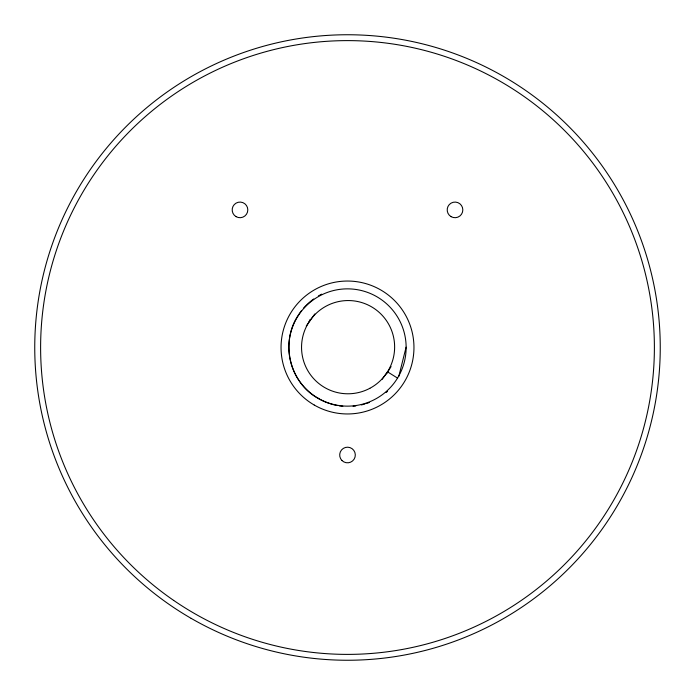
<?xml version="1.0" encoding="UTF-8"?>
<svg xmlns="http://www.w3.org/2000/svg" width="695" height="695" viewBox="0 0 695 695"><rect width="100%" height="100%" fill="white"/><g stroke="black" fill="none" stroke-linecap="round" stroke-linejoin="round"><path stroke-width="1.04" d="M398.782 376.447L406.106 347.161M309.101 321.568L310.005 319.613M386.594 373.78L391.077 366.578M314.8 313.975L306.269 326.051M381.946 379.505L387.497 371.816L397.653 378.167M387.497 391.337A59.318 59.188 -58 0 1 386.09 392.553M369.332 402.474A59.318 59.188 -58 0 1 366.699 403.421M364.927 403.977A59.318 59.188 -58 0 1 361.331 404.933M355.84 405.941A59.318 59.188 -58 0 1 353.069 406.245M342.844 406.254A59.318 59.188 -58 0 1 339.151 405.819M337.318 405.515A59.318 59.188 -58 0 1 330.108 403.717M329.221 403.43A59.318 59.188 -58 0 1 316.633 397.505C289.363 381.355 280.459 342.261 297.894 315.825A59.318 59.188 -58 0 1 301.604 310.509M303.394 308.354A59.318 59.188 -58 0 1 313.706 298.972M318.397 295.94A59.318 59.188 -58 0 1 321.672 294.167M318.18 398.287A58.641 58.641 0 0 0 406.141 347.5A58.641 58.641 0 0 0 318.18 296.713A58.641 58.641 0 0 0 318.18 398.287M369.87 388.296A46.669 46.496 -58 0 0 372.815 307.59A46.669 46.496 -58 0 0 301.578 345.615A46.669 46.496 -58 0 0 369.87 388.296M314.27 405.055A66.459 66.459 0 0 0 413.959 347.5A66.459 66.459 0 0 0 314.27 289.945A66.459 66.459 0 0 0 314.27 405.055M191.125 618.35A312.75 312.75 0 0 0 660.25 347.5A312.75 312.75 0 0 0 191.125 76.65A312.75 312.75 0 0 0 191.125 618.35M341.975 460.533A7.819 7.819 0 0 0 355.049 457.032A7.819 7.819 0 0 0 345.476 447.458A7.819 7.819 0 0 0 341.975 460.533M451.098 216.658A7.819 7.819 0 0 0 462.827 209.89A7.819 7.819 0 0 0 451.098 203.122A7.819 7.819 0 0 0 451.098 216.658M236.083 216.658A7.819 7.819 0 0 0 247.811 209.89A7.819 7.819 0 0 0 236.083 203.122A7.819 7.819 0 0 0 236.083 216.658M173.68 600.411A306.877 306.877 0 0 0 653.439 371.582A306.877 306.877 0 0 0 215.38 70.516A306.877 306.877 0 0 0 173.68 600.411"/></g></svg>
